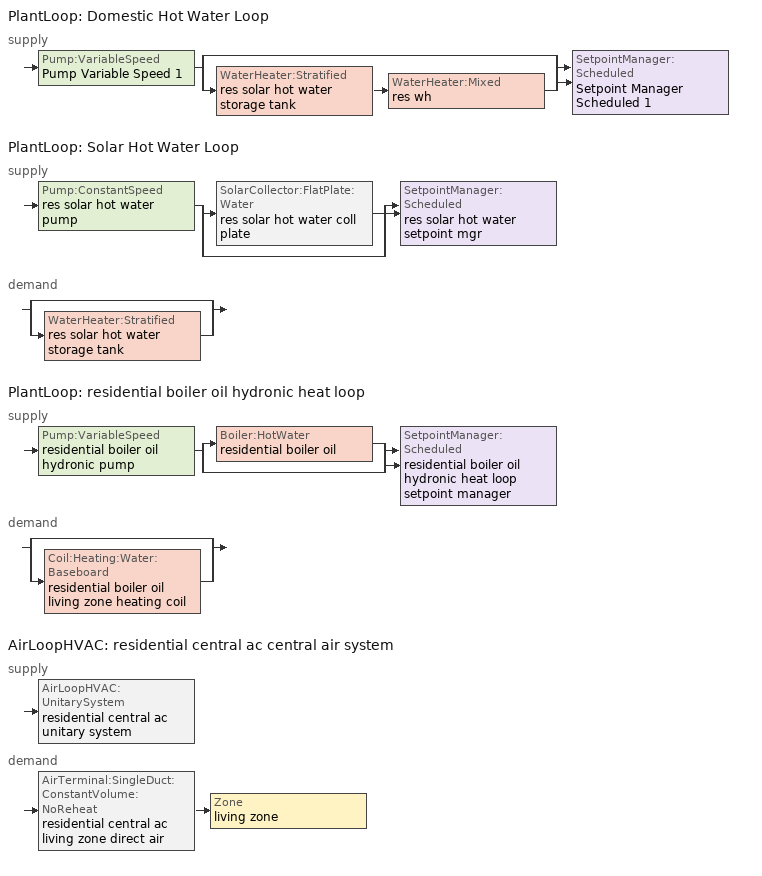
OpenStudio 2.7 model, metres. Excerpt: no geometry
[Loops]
PlantLoop 'Domestic Hot Water Loop'
 supply: Pump:VariableSpeed 'Pump Variable Speed 1' > split
  | bypass
  | WaterHeater:Stratified 'res solar hot water storage tank' > WaterHeater:Mixed 'res wh'
  join > SetpointManager:Scheduled 'Setpoint Manager Scheduled 1'
PlantLoop 'Solar Hot Water Loop'
 supply: Pump:ConstantSpeed 'res solar hot water pump' > split
  | SolarCollector:FlatPlate:Water 'res solar hot water coll plate'
  | bypass
  join > SetpointManager:Scheduled 'res solar hot water setpoint mgr'
 demand: split
  | bypass
  | WaterHeater:Stratified 'res solar hot water storage tank'
PlantLoop 'residential boiler oil hydronic heat loop'
 supply: Pump:VariableSpeed 'residential boiler oil hydronic pump' > split
  | Boiler:HotWater 'residential boiler oil'
  | bypass
  join > SetpointManager:Scheduled 'residential boiler oil hydronic heat loop setpoint manager'
 demand: split
  | bypass
  | Coil:Heating:Water:Baseboard 'residential boiler oil living zone heating coil'
AirLoopHVAC 'residential central ac central air system'
 supply: AirLoopHVAC:UnitarySystem 'residential central ac unitary system'
 demand: AirTerminal:SingleDuct:ConstantVolume:NoReheat 'residential central ac living zone direct air' > Zone 'living zone'
[Sizing:Zone]
living zone: Zone Cooling Design Supply Air Temperature Input Method=SupplyAirTemperature; Zone Cooling Design Supply Air Temperature {C}=14; Zone Cooling Design Supply Air Temperature Difference {deltaC}=11.11; Zone Heating Design Supply Air Temperature Input Method=SupplyAirTemperature; Zone Heating Design Supply Air Temperature {C}=40; Zone Heating Design Supply Air Temperature Difference {deltaC}=11.11; Zone Cooling Design Supply Air Humidity Ratio {kg-H2O/kg-air}=0.0085; Zone Heating Design Supply Air Humidity Ratio {kg-H2O/kg-air}=0.008; Cooling Design Air Flow Method=DesignDay; Heating Design Air Flow Method=DesignDay; Account for Dedicated Outdoor Air System=No; Dedicated Outdoor Air System Control Strategy=NeutralSupplyAir; Dedicated Outdoor Air Low Setpoint Temperature for Design {C}=autosize; Dedicated Outdoor Air High Setpoint Temperature for Design {C}=autosize
[Zone equipment]
living zone: residential boiler oil living zone convective water, residential central ac living zone direct air
[PlantLoop] Load Distribution Scheme=Optimal
Name | Glycol Concentration | Maximum Loop Flow Rate {m3/s} | Plant Loop Volume {m3} | Fluid Type | Maximum Loop Temperature {C} | Minimum Loop Temperature {C} | Minimum Loop Flow Rate {m3/s} | Plant Equipment Operation Heating Load Schedule
Domestic Hot Water Loop | 0 | 0.01 | 0.003
Solar Hot Water Loop | 50 |  | Autocalculate | PropyleneGlycol | 100 | 0 | 0 | Always On Discrete
residential boiler oil hydronic heat loop | 0 |  | Autocalculate | Water | 100 | 0 | 0
[Sizing:Plant] Loop Type=Heating; Sizing Option=NonCoincident; Zone Timesteps in Averaging Window=1; Coincident Sizing Factor Mode=None
Name | Design Loop Exit Temperature {C} | Loop Design Temperature Difference {deltaC}
Domestic Hot Water Loop; Solar Hot Water Loop | 52.6667 | 5.55556
residential boiler oil hydronic heat loop | 82.2222 | 11.1111
[Pump:VariableSpeed] Fraction of Motor Inefficiencies to Fluid Stream=0; Coefficient 1 of the Part Load Performance Curve=0; Coefficient 2 of the Part Load Performance Curve=1; Coefficient 3 of the Part Load Performance Curve=0; Coefficient 4 of the Part Load Performance Curve=0; Pump Control Type=Intermittent; Skin Loss Radiative Fraction=0.5; Design Power Sizing Method=PowerPerFlowPerPressure; Design Electric Power per Unit Flow Rate {W/(m3/s)}=348701.1; Design Shaft Power per Unit Flow Rate per Unit Head {W-s/m3-Pa}=1.28205; Design Minimum Flow Rate Fraction=0
Name | Rated Flow Rate {m3/s} | Rated Pump Head {Pa} | Rated Power Consumption {W} | Motor Efficiency
Pump Variable Speed 1 | 0.01 | 1 | 0 | 1
residential boiler oil hydronic pump | 0.000630902 | 20000 |  | 0.9
[SetpointManager:Scheduled] Control Variable=Temperature
Name | Schedule
Setpoint Manager Scheduled 1; res solar hot water setpoint mgr | dhw temp
residential boiler oil hydronic heat loop setpoint manager | residential boiler oil hydronic heat supply setpoint
[WaterHeater:Mixed]
res wh: Tank Volume {m3}=0.143846; Setpoint Temperature Schedule=WH Setpoint Temp; Deadband Temperature Difference {deltaC}=2; Maximum Temperature Limit {C}=99; Heater Control Type=Cycle; Heater Maximum Capacity {W}=11722.8; Heater Minimum Capacity {W}=0; Heater Fuel Type=PropaneGas; Heater Thermal Efficiency=0.773298; Off Cycle Parasitic Fuel Consumption Rate {W}=0; Off Cycle Parasitic Fuel Type=Electricity; Off Cycle Parasitic Heat Fraction to Tank=0; On Cycle Parasitic Fuel Consumption Rate {W}=0; On Cycle Parasitic Fuel Type=Electricity; On Cycle Parasitic Heat Fraction to Tank=0; Ambient Temperature Indicator=ThermalZone; Ambient Temperature Thermal Zone=living zone; Off Cycle Loss Coefficient to Ambient Temperature {W/K}=4.15693; Off Cycle Loss Fraction to Thermal Zone=0.64; On Cycle Loss Coefficient to Ambient Temperature {W/K}=4.15693; On Cycle Loss Fraction to Thermal Zone=1; Use Side Effectiveness=1; Source Side Effectiveness=1; Use Side Design Flow Rate {m3/s}=autosize; Source Side Design Flow Rate {m3/s}=autosize; Indirect Water Heating Recovery Time {hr}=1.5; Source Side Flow Control Mode=IndirectHeatPrimarySetpoint
[Pump:ConstantSpeed]
res solar hot water pump: Rated Flow Rate {m3/s}=5.68724e-05; Rated Pump Head {Pa}=90000; Rated Power Consumption {W}=32; Motor Efficiency=0.3; Fraction of Motor Inefficiencies to Fluid Stream=0.2; Pump Control Type=Intermittent; Design Power Sizing Method=PowerPerFlowPerPressure; Design Electric Power per Unit Flow Rate {W/(m3/s)}=348701.1; Design Shaft Power per Unit Flow Rate per Unit Head {W-s/m3-Pa}=1.28205
[SolarCollector:FlatPlate:Water]
res solar hot water coll plate: SolarCollectorPerformance=res solar hot water coll perf; Surface=res solar hot water shading surface; Maximum Flow Rate {m3/s}=5.68724e-05
[SolarCollectorPerformance:FlatPlate]
res solar hot water coll perf: Gross Area {m2}=3.71612; Test Fluid=Water; Test Flow Rate {m3/s}=5.68724e-05; Test Correlation Type=Inlet; Coefficient 1 of Efficiency Equation=0.77; Coefficient 2 of Efficiency Equation {W/m2-K}=-4.50265; Coefficient 2 of Incident Angle Modifier=-0.1; Coefficient 3 of Incident Angle Modifier=-0.0055
[WaterHeater:Stratified]
res solar hot water storage tank: Tank Volume {m3}=0.227125; Tank Height {m}=0.114628; Tank Shape=VerticalCylinder; Tank Perimeter {m}=0.120038; Maximum Temperature Limit {C}=99; Heater Priority Control=MasterSlave; Heater 1 Setpoint Temperature Schedule=WH Setpoint Temp; Heater 1 Deadband Temperature Difference {deltaC}=2; Heater 1 Capacity {W}=0; Heater 1 Height {m}=0; Heater 2 Setpoint Temperature Schedule=WH Setpoint Temp; Heater 2 Deadband Temperature Difference {deltaC}=5; Heater 2 Capacity {W}=0; Heater 2 Height {m}=0; Heater Fuel Type=Electricity; Heater Thermal Efficiency=1; Off Cycle Parasitic Fuel Consumption Rate {W}=10; Off Cycle Parasitic Fuel Type=Electricity; Off Cycle Parasitic Heat Fraction to Tank=0; Off Cycle Parasitic Height {m}=0; On Cycle Parasitic Fuel Consumption Rate {W}=10; On Cycle Parasitic Fuel Type=Electricity; On Cycle Parasitic Heat Fraction to Tank=0; On Cycle Parasitic Height {m}=0; Ambient Temperature Indicator=ThermalZone; Ambient Temperature Thermal Zone=living zone; Uniform Skin Loss Coefficient per Unit Area to Ambient Temperature {W/m2-K}=0.5678; Skin Loss Fraction to Zone=1; Off Cycle Flue Loss Coefficient to Ambient Temperature {W/K}=0; Off Cycle Flue Loss Fraction to Zone=1; Use Side Effectiveness=1; Use Side Inlet Height {m}=0; Use Side Outlet Height {m}=0.114628; Source Side Effectiveness=0.7; Source Side Inlet Height {m}=0.0382094; Source Side Outlet Height {m}=0; Inlet Mode=Fixed; Use Side Design Flow Rate {m3/s}=autosize; Source Side Design Flow Rate {m3/s}=5.68724e-05; Indirect Water Heating Recovery Time {hr}=1.5; Number of Nodes=8; Additional Destratification Conductivity {W/m-K}=0; Node 1 Additional Loss Coefficient {W/m2-K}=0; Node 2 Additional Loss Coefficient {W/m2-K}=0; Node 3 Additional Loss Coefficient {W/m2-K}=0; Node 4 Additional Loss Coefficient {W/m2-K}=0; Node 5 Additional Loss Coefficient {W/m2-K}=0; Node 6 Additional Loss Coefficient {W/m2-K}=0; Node 7 Additional Loss Coefficient {W/m2-K}=0; Node 8 Additional Loss Coefficient {W/m2-K}=0; Node 9 Additional Loss Coefficient {W/m2-K}=0; Node 10 Additional Loss Coefficient {W/m2-K}=0; Node 11 Additional Loss Coefficient {W/m2-K}=0; Node 12 Additional Loss Coefficient {W/m2-K}=0; Source Side Flow Control Mode=IndirectHeatPrimarySetpoint
[Boiler:HotWater]
residential boiler oil: Fuel Type=FuelOil#1; Nominal Capacity {W}=29307.1; Nominal Thermal Efficiency=0.8; Efficiency Curve Temperature Evaluation Variable=LeavingBoiler; Normalized Boiler Efficiency Curve=NonCondensingBoilerEff; Design Water Outlet Temperature {C}=82.2222; Minimum Part Load Ratio=0.99; Maximum Part Load Ratio=1; Optimum Part Load Ratio=1; Water Outlet Upper Temperature Limit {C}=99.9; Boiler Flow Mode=ConstantFlow; Parasitic Electric Load {W}=220; Sizing Factor=1
[Coil:Heating:Water:Baseboard]
residential boiler oil living zone heating coil: Heating Design Capacity Method=HeatingDesignCapacity; Heating Design Capacity {W}=29307.1; Heating Design Capacity Per Floor Area {W/m2}=0; Fraction of Autosized Heating Design Capacity=0.8; U-Factor Times Area Value {W/K}=2110.11; Maximum Water Flow Rate {m3/s}=0.00126249; Convergence Tolerance=0.001
[ZoneHVAC:Baseboard:Convective:Water]
residential boiler oil living zone convective water: Availability Schedule=residential heating season; Heating Coil=residential boiler oil living zone heating coil
[Coil:Cooling:DX:MultiSpeed:StageData] Rated Evaporator Fan Power Per Volume Flow Rate {W/(m3/s)}=773.3; Nominal Time for Condensate Removal to Begin {s}=1000; Ratio of Initial Moisture Evaporation Rate and Steady State Latent Capacity=1.5; Maximum Cycling Rate {cycles/hr}=3; Latent Capacity Time Constant {s}=45; Rated Waste Heat Fraction of Power Input=0.2; Waste Heat Function of Temperature Curve=ConstantBiquadratic; Evaporative Condenser Effectiveness=0.9; Evaporative Condenser Air Flow Rate {m3/s}=autosize; Rated Evaporative Condenser Pump Power Consumption {W}=autosize
Name | Gross Rated Total Cooling Capacity {W} | Gross Rated Sensible Heat Ratio | Gross Rated Cooling COP {W/W} | Rated Air Flow Rate {m3/s} | Total Cooling Capacity Function of Temperature Curve | Total Cooling Capacity Function of Flow Fraction Curve | Energy Input Ratio Function of Temperature Curve | Energy Input Ratio Function of Flow Fraction Curve | Part Load Fraction Correlation Curve
Coil Cooling DX Multi Speed Stage Data 1 | 12660.7 | 0.714817 | 4.29544 | 0.720834 | Cool-Cap-fT1 | Cool-Cap-fFF1 | Cool-EIR-fT1 | Cool-EIR-fFF1 | Cool-PLF-fPLR1
Coil Cooling DX Multi Speed Stage Data 2 | 17584.3 | 0.733765 | 3.92357 | 0.838179 | Cool-Cap-fT2 | Cool-Cap-fFF2 | Cool-EIR-fT2 | Cool-EIR-fFF2 | Cool-PLF-fPLR2
[Coil:Cooling:DX:MultiSpeed]
residential central ac cooling coil: Availability Schedule=residential cooling season; Condenser Type=AirCooled; Apply Part Load Fraction to Speeds Greater than 1=No; Apply Latent Degradation to Speeds Greater than 1=No; Crankcase Heater Capacity {W}=0; Maximum Outdoor Dry-Bulb Temperature for Crankcase Heater Operation {C}=12.7778; Basin Heater Capacity {W/K}=0; Basin Heater Setpoint Temperature {C}=2; Fuel Type=Electricity; Stage 1=Coil Cooling DX Multi Speed Stage Data 1; Stage 2=Coil Cooling DX Multi Speed Stage Data 2
[Fan:OnOff]
residential central ac supply fan: Availability Schedule=Always On Discrete; Fan Total Efficiency=0.75; Pressure Rise {Pa}=476.748; Maximum Flow Rate {m3/s}=0.25997; Motor Efficiency=1; Motor In Airstream Fraction=1; Fan Power Ratio Function of Speed Ratio Curve=residential central ac fan power curve; Fan Efficiency Ratio Function of Speed Ratio Curve=residential central ac fan eff curve
[AirLoopHVAC:UnitarySystem]
residential central ac unitary system: Control Type=Load; Controlling Zone or Thermostat Location=living zone; Dehumidification Control Type=None; Availability Schedule=Always On Discrete; Supply Fan=residential central ac supply fan; Fan Placement=BlowThrough; Supply Air Fan Operating Mode Schedule=Always Off Discrete; DX Heating Coil Sizing Ratio=1; Cooling Coil=residential central ac cooling coil; Use DOAS DX Cooling Coil=No; DOAS DX Cooling Coil Leaving Minimum Air Temperature {C}=2; Latent Load Control=SensibleOnlyLoadControl; Supply Air Flow Rate Method During Cooling Operation=SupplyAirFlowRate; Supply Air Flow Rate During Cooling Operation {m3/s}=0.259965; Supply Air Flow Rate Method During Heating Operation=SupplyAirFlowRate; Supply Air Flow Rate During Heating Operation {m3/s}=1e-005; Supply Air Flow Rate When No Cooling or Heating is Required {m3/s}=0; Maximum Supply Air Temperature {C}=48.8889; Maximum Outdoor Dry-Bulb Temperature for Supplemental Heater Operation {C}=21; Maximum Cycling Rate {cycles/hr}=2.5; Heat Pump Time Constant {s}=60; Fraction of On-Cycle Power Use=0.01; Heat Pump Fan Delay Time {s}=60; Ancilliary On-Cycle Electric Power {W}=0; Ancilliary Off-Cycle Electric Power {W}=0; Design Specification Multispeed Object=Unitary System Performance Multispeed 1
[UnitarySystemPerformance:Multispeed]
Unitary System Performance Multispeed 1: Single Mode Operation=No; Heating Speed Supply Air Flow Ratio 1=autosize; Cooling Speed Supply Air Flow Ratio 1=0.86; Heating Speed Supply Air Flow Ratio 2=autosize; Cooling Speed Supply Air Flow Ratio 2=1
[AirLoopHVAC]
residential central ac central air system: Availability Schedule=Always On Discrete; Design Supply Air Flow Rate {m3/s}=0.259965
[Sizing:System]
residential central ac central air system: Type of Load to Size On=Sensible; Design Outdoor Air Flow Rate {m3/s}=Autosize; Central Heating Maximum System Air Flow Ratio=0.3; Preheat Design Temperature {C}=7; Preheat Design Humidity Ratio {kg-H2O/kg-Air}=0.008; Precool Design Temperature {C}=12.8; Precool Design Humidity Ratio {kg-H2O/kg-Air}=0.008; Central Cooling Design Supply Air Temperature {C}=12.8; Central Heating Design Supply Air Temperature {C}=16.7; Sizing Option=NonCoincident; 100% Outdoor Air in Cooling=Yes; 100% Outdoor Air in Heating=Yes; Central Cooling Design Supply Air Humidity Ratio {kg-H2O/kg-Air}=0.0085; Central Heating Design Supply Air Humidity Ratio {kg-H2O/kg-Air}=0.008; Cooling Design Air Flow Method=DesignDay; Cooling Design Air Flow Rate {m3/s}=0; Heating Design Air Flow Method=DesignDay; Heating Design Air Flow Rate {m3/s}=0; System Outdoor Air Method=ZoneSum; Zone Maximum Outdoor Air Fraction=1; Cooling Supply Air Flow Rate Per Floor Area {m3/s-m2}=0.00996765; Cooling Fraction of Autosized Cooling Supply Air Flow Rate=1; Cooling Supply Air Flow Rate Per Unit Cooling Capacity {m3/s-W}=3.94755e-05; Heating Supply Air Flow Rate Per Floor Area {m3/s-m2}=0.00996765; Heating Fraction of Autosized Heating Supply Air Flow Rate=1; Heating Fraction of Autosized Cooling Supply Air Flow Rate=1; Heating Supply Air Flow Rate Per Unit Heating Capacity {m3/s-W}=3.15882e-05; Cooling Design Capacity Method=CoolingDesignCapacity; Cooling Design Capacity {W}=autosize; Cooling Design Capacity Per Floor Area {W/m2}=234.7; Fraction of Autosized Cooling Design Capacity=1; Heating Design Capacity Method=HeatingDesignCapacity; Heating Design Capacity {W}=autosize; Heating Design Capacity Per Floor Area {W/m2}=157; Fraction of Autosized Heating Design Capacity=1; Central Cooling Capacity Control Method=OnOff
[AirTerminal:SingleDuct:ConstantVolume:NoReheat]
residential central ac living zone direct air: Availability Schedule=Always On Discrete; Maximum Air Flow Rate {m3/s}=0.259965
[EnergyManagementSystem:Sensor]
Name | Output Variable or Output Meter Index Key | Output Variable or Output Meter
res_af_1_tin_s | living zone | Zone Mean Air Temperature
res_af_1_tt_s | living zone | Zone Outdoor Air Drybulb Temperature
res_ds_1_win_s | living zone | Zone Mean Air Humidity Ratio
res_ds_1_fan_rtf_s | residential central ac supply fan | Fan Runtime Fraction
[Schedule:Ruleset]
Name | Default Day Schedule
residential heating season | Schedule Day 4
residential cooling season | Schedule Day 7
[Schedule:Day]
Schedule Day 4; Schedule Day 7: 24, 0, 0
residential heating season allday1; residential heating season allday2; residential heating season allday3; residential heating season allday4; residential heating season allday5; residential heating season allday6; residential heating season allday7; residential heating season allday8; residential heating season allday9; residential heating season allday10; residential heating season allday11; residential heating season allday12; residential cooling season allday1; residential cooling season allday2; residential cooling season allday3; residential cooling season allday4; residential cooling season allday5; residential cooling season allday6; residential cooling season allday7; residential cooling season allday8; residential cooling season allday9; residential cooling season allday10; residential cooling season allday11; residential cooling season allday12: 24, 0, 1
[Schedule:Rule] Apply Sunday=Yes; Apply Monday=Yes; Apply Tuesday=Yes; Apply Wednesday=Yes; Apply Thursday=Yes; Apply Friday=Yes; Apply Saturday=Yes; Date Specification Type=DateRange; Start Day=1
Name | Schedule Ruleset | Rule Order | Day Schedule | Start Month | End Month | End Day
residential heating season allday ruleset1 | residential heating season | 11 | residential heating season allday1 | 1 | 1 | 31
residential heating season allday ruleset2 | residential heating season | 10 | residential heating season allday2 | 2 | 2 | 28
residential heating season allday ruleset3 | residential heating season | 9 | residential heating season allday3 | 3 | 3 | 31
residential heating season allday ruleset4 | residential heating season | 8 | residential heating season allday4 | 4 | 4 | 30
residential heating season allday ruleset5 | residential heating season | 7 | residential heating season allday5 | 5 | 5 | 31
residential heating season allday ruleset6 | residential heating season | 6 | residential heating season allday6 | 6 | 6 | 30
residential heating season allday ruleset7 | residential heating season | 5 | residential heating season allday7 | 7 | 7 | 31
residential heating season allday ruleset8 | residential heating season | 4 | residential heating season allday8 | 8 | 8 | 31
residential heating season allday ruleset9 | residential heating season | 3 | residential heating season allday9 | 9 | 9 | 30
residential heating season allday ruleset10 | residential heating season | 2 | residential heating season allday10 | 10 | 10 | 31
residential heating season allday ruleset11 | residential heating season | 1 | residential heating season allday11 | 11 | 11 | 30
residential heating season allday ruleset12 | residential heating season | 0 | residential heating season allday12 | 12 | 12 | 31
residential cooling season allday ruleset1 | residential cooling season | 11 | residential cooling season allday1 | 1 | 1 | 31
residential cooling season allday ruleset2 | residential cooling season | 10 | residential cooling season allday2 | 2 | 2 | 28
residential cooling season allday ruleset3 | residential cooling season | 9 | residential cooling season allday3 | 3 | 3 | 31
residential cooling season allday ruleset4 | residential cooling season | 8 | residential cooling season allday4 | 4 | 4 | 30
residential cooling season allday ruleset5 | residential cooling season | 7 | residential cooling season allday5 | 5 | 5 | 31
residential cooling season allday ruleset6 | residential cooling season | 6 | residential cooling season allday6 | 6 | 6 | 30
residential cooling season allday ruleset7 | residential cooling season | 5 | residential cooling season allday7 | 7 | 7 | 31
residential cooling season allday ruleset8 | residential cooling season | 4 | residential cooling season allday8 | 8 | 8 | 31
residential cooling season allday ruleset9 | residential cooling season | 3 | residential cooling season allday9 | 9 | 9 | 30
residential cooling season allday ruleset10 | residential cooling season | 2 | residential cooling season allday10 | 10 | 10 | 31
residential cooling season allday ruleset11 | residential cooling season | 1 | residential cooling season allday11 | 11 | 11 | 30
residential cooling season allday ruleset12 | residential cooling season | 0 | residential cooling season allday12 | 12 | 12 | 31
[Schedule:Constant]
Name | Value
dhw temp; WH Setpoint Temp | 52.6667
Always On Discrete | 1
residential boiler oil hydronic heat supply setpoint | 82.2222
Always Off Discrete | 0
[Curve:Bicubic]
NonCondensingBoilerEff: Coefficient1 Constant=1.11172; Coefficient2 x=0.0786141; Coefficient3 x**2=-0.400426; Coefficient4 y=0; Coefficient5 y**2=-0.000156783; Coefficient6 x*y=0.0093846; Coefficient7 x**3=0.234258; Coefficient8 y**3=1.32927e-06; Coefficient9 x**2*y=-0.0044467; Coefficient10 x*y**2=-1.22498e-05; Minimum Value of x=0.1; Maximum Value of x=1; Minimum Value of y=20; Maximum Value of y=80
[Curve:Biquadratic]
Name | Coefficient1 Constant | Coefficient2 x | Coefficient3 x**2 | Coefficient4 y | Coefficient5 y**2 | Coefficient6 x*y | Minimum Value of x | Maximum Value of x | Minimum Value of y | Maximum Value of y
ConstantBiquadratic | 1 | 0 | 0 | 0 | 0 | 0 | -100 | 100 | -100 | 100
Cool-Cap-fT1 | 1.66458 | -0.0803906 | 0.00330253 | 0.00123875 | -3.08772e-05 | -0.000523772 | 13.88 | 23.88 | 18.33 | 51.66
Cool-EIR-fT1 | -0.427376 | 0.141906 | -0.00412373 | -0.0140625 | 0.000831099 | -0.000432666 | 13.88 | 23.88 | 18.33 | 51.66
Cool-Cap-fT2 | 1.36788 | -0.0625665 | 0.00279689 | 0.00504097 | -6.804e-05 | -0.000454203 | 13.88 | 23.88 | 18.33 | 51.66
Cool-EIR-fT2 | 0.0423235 | 0.07892 | -0.00237605 | -0.00303591 | 0.000534921 | -0.000323028 | 13.88 | 23.88 | 18.33 | 51.66
[Curve:Quadratic] Minimum Value of x=0
Name | Coefficient1 Constant | Coefficient2 x | Coefficient3 x**2 | Maximum Value of x | Minimum Curve Output | Maximum Curve Output
Cool-PLF-fPLR1; Cool-PLF-fPLR2 | 0.89 | 0.11 | 0 | 1 | 0.7 | 1
Cool-Cap-fFF1 | 0.65673 | 0.516471 | -0.172887 | 2 | 0 | 2
Cool-EIR-fFF1 | 1.56295 | -0.79186 | 0.230031 | 2 | 0 | 2
Cool-Cap-fFF2 | 0.690335 | 0.464384 | -0.154508 | 2 | 0 | 2
Cool-EIR-fFF2 | 1.31565 | -0.482467 | 0.166239 | 2 | 0 | 2
[Curve:Exponent]
residential central ac fan power curve: Coefficient1 Constant=0; Coefficient2 Constant=1; Coefficient3 Constant=3; Minimum Value of x=-100; Maximum Value of x=100
[Curve:Cubic]
residential central ac fan eff curve: Coefficient1 Constant=0; Coefficient2 x=1; Coefficient3 x**2=0; Coefficient4 x**3=0; Minimum Value of x=0; Maximum Value of x=1; Minimum Curve Output=0.01; Maximum Curve Output=1
